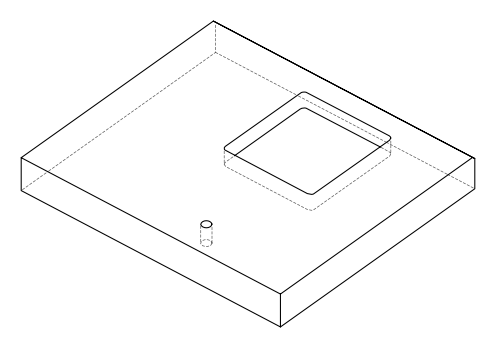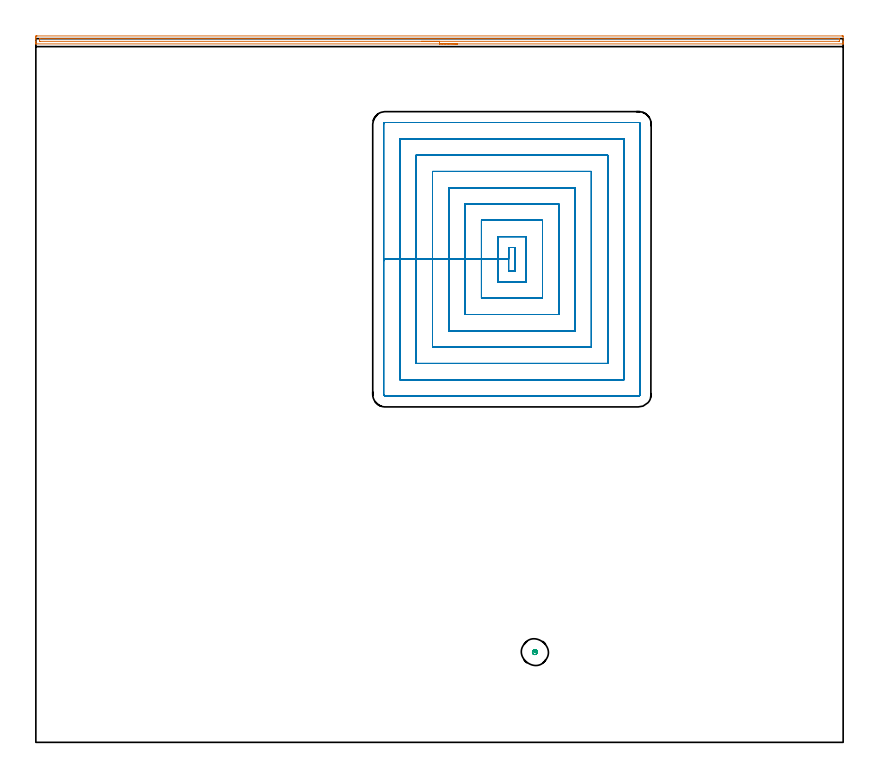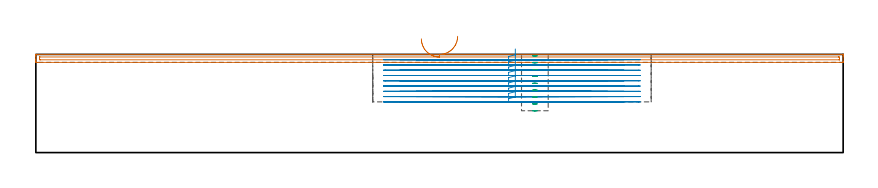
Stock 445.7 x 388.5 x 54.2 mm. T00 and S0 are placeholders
(PLAN: 3 operations, 1 tool changes, 58.5 min)
(1 AREA_MILL | FG_CHAMFER_SURFACE | UGT0205_001 | 7.3 min | 4314 mm3)
(2 MILL_RECTANGULAR_POCKET | POCKET_RECTANGULAR_STRAIGHT | NXT0201_011 | Follow Part, ap 3, ae 75% | 50.73 min | 655386 mm3)
(3 MILL_BLIND_HOLE_FROM_SOLID_MATERIAL | STEP1POCKET | NXT0201_011 | Spiral | 0.47 min | 5297 mm3)
(TOOL UGT0205_001 | Chamfer Mill 20 x 3 x 45 deg. | D20 FL50 Z2)
(TOOL NXT0201_011 | ENDMILL 12mm [2P460-1200-NA 1630] | D12 FL38 Z6)
(OP 1 AREA_MILL)
G17 G21 G94 G90
T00 M6
G54
G17 G0 G90 X232.85 Y385.6 S1061 M3
G43 Z64.2 H0
G94 G1 X232.812 Z63.328 F250.
X232.698 Z62.463
X232.509 Z61.612
X232.247 Z60.78
X231.913 Z59.974
X231.51 Z59.2
X231.042 Z58.464
X230.51 Z57.772
X229.921 Z57.129
X229.278 Z56.54
X228.586 Z56.008
X227.85 Z55.54
X227.076 Z55.137
X226.27 Z54.803
X225.438 Z54.541
X224.586 Z54.352
X223.722 Z54.238
X222.85 Z54.2
X0.183
X0.004 Y385.599 Z54.192
X0.003 Z54.191
X0. Y385.96 Z53.84
Y386.197 Z53.603
Y386.919 Z52.875
Y388.161 Z51.636
Y388.681 Z51.114
Y389.301 Z50.494
X0.003 Y389.561 Z50.234
X0.01 Y389.991 Z49.805
X0.189 Y389.996 Z49.802
X0.631 Y390. Z49.8
X445.069 Y389.999 Z49.801
X445.511 Y389.996 Z49.802
X445.69 Y389.991 Z49.805
X445.7 Y389.561 Z50.234
Y386.919 Z52.875
Y386.197 Z53.603
Y385.96 Z53.84
Y385.599 Z54.191
X445.696 Z54.192
X445.518 Y385.6 Z54.2
X222.85
Y387.014 Z52.786
X2.322 Y387.015 Z52.785
X2.044 Y387.02 Z52.78
X2.016 Y387.021 Z52.779
X2.01 Y387.039 Z52.761
X2.004 Y387.074 Z52.726
X2.002 Y387.109 Z52.691
X2. Y387.332 Z52.468
X2.003 Y387.8 Z52.
X2.009 Y388.204 Z51.597
X2.03 Y388.579 Z51.221
X2.419 Y388.584 Z51.216
X2.516 Y388.585 Z51.215
X443.378
X443.656 Y388.58 Z51.22
X443.684 Y388.579 Z51.221
X443.69 Y388.561 Z51.239
X443.696 Y388.526 Z51.274
X443.698 Y388.491 Z51.309
X443.7 Y388.268 Z51.532
X443.697 Y387.8 Z52.
X443.691 Y387.397 Z52.403
X443.67 Y387.021 Z52.779
X443.281 Y387.016 Z52.784
X443.184 Y387.015 Z52.785
X222.85 Y387.014 Z52.786
X221.978 Z52.824
X221.114 Z52.938
X220.262 Z53.127
X219.43 Z53.389
X218.624 Z53.723
X217.85 Z54.126
X217.114 Z54.594
X216.422 Z55.125
X215.779 Z55.715
X215.19 Z56.358
X214.658 Z57.05
X214.19 Z57.786
X213.787 Z58.56
X213.453 Z59.366
X213.191 Z60.198
X213.002 Z61.049
X212.888 Z61.914
X212.85 Z62.786
G0 Z64.2
M5
M2
(OP 2 MILL_RECTANGULAR_POCKET)
G17 G21 G94 G90
T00 M6
G54
G17 G0 G90 X264.7 Y261.339 S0 M3
G43 Z64.2 H1
Z57.2
G94 G1 Y273.2 Z54.022 F250.
X261. Z53.03
Y266.7 Z51.289
Y260.2 F500.
X264.7
Y273.2
X261.
Y266.7
X255.
Y254.2
X270.7
Y279.2
X255.
Y266.7
X246.
Y245.2
X279.7
Y288.2
X246.
Y266.7
X237.
Y236.2
X288.7
Y297.2
X237.
Y266.7
X228.
Y227.2
X297.7
Y306.2
X228.
Y266.7
X219.
Y218.2
X306.7
Y315.2
X219.
Y266.7
X210.
Y209.2
X315.7
Y324.2
X210.
Y266.7
X201.
Y200.2
X324.7
Y333.2
X201.
Y266.7
X192.
Y192.1
G3 X192.9 Y191.2 R0.9
G1 X332.8
G3 X333.7 Y192.1 R0.9
G1 Y341.3
G3 X332.8 Y342.2 R0.9
G1 X192.9
G3 X192. Y341.3 R0.9
G1 Y266.7
Y265.7
G0 X264.7 Y261.339 Z54.289
G1 Y273.2 Z51.111 F250.
X261. Z50.119
Y266.7 Z48.378
Y260.2 F500.
X264.7
Y273.2
X261.
Y266.7
X255.
Y254.2
X270.7
Y279.2
X255.
Y266.7
X246.
Y245.2
X279.7
Y288.2
X246.
Y266.7
X237.
Y236.2
X288.7
Y297.2
X237.
Y266.7
X228.
Y227.2
X297.7
Y306.2
X228.
Y266.7
X219.
Y218.2
X306.7
Y315.2
X219.
Y266.7
X210.
Y209.2
X315.7
Y324.2
X210.
Y266.7
X201.
Y200.2
X324.7
Y333.2
X201.
Y266.7
X192.
Y192.1
G3 X192.9 Y191.2 R0.9
G1 X332.8
G3 X333.7 Y192.1 R0.9
G1 Y341.3
G3 X332.8 Y342.2 R0.9
G1 X192.9
G3 X192. Y341.3 R0.9
G1 Y266.7
Y265.7
G0 X264.7 Y261.339 Z51.378
G1 Y273.2 Z48.2 F250.
X261. Z47.208
Y266.7 Z45.467
Y260.2 F500.
X264.7
Y273.2
X261.
Y266.7
X255.
Y254.2
X270.7
Y279.2
X255.
Y266.7
X246.
Y245.2
X279.7
Y288.2
X246.
Y266.7
X237.
Y236.2
X288.7
Y297.2
X237.
Y266.7
X228.
Y227.2
X297.7
Y306.2
X228.
Y266.7
X219.
Y218.2
X306.7
Y315.2
X219.
Y266.7
X210.
Y209.2
X315.7
Y324.2
X210.
Y266.7
X201.
Y200.2
X324.7
Y333.2
X201.
Y266.7
X192.
Y192.1
G3 X192.9 Y191.2 R0.9
G1 X332.8
G3 X333.7 Y192.1 R0.9
G1 Y341.3
G3 X332.8 Y342.2 R0.9
G1 X192.9
G3 X192. Y341.3 R0.9
G1 Y266.7
Y265.7
G0 X264.7 Y261.339 Z48.467
G1 Y273.2 Z45.289 F250.
X261. Z44.297
Y266.7 Z42.556
Y260.2 F500.
X264.7
Y273.2
X261.
Y266.7
X255.
Y254.2
X270.7
Y279.2
X255.
Y266.7
X246.
Y245.2
X279.7
Y288.2
X246.
Y266.7
X237.
Y236.2
X288.7
Y297.2
X237.
Y266.7
X228.
Y227.2
X297.7
Y306.2
X228.
Y266.7
X219.
Y218.2
X306.7
Y315.2
X219.
Y266.7
X210.
Y209.2
X315.7
Y324.2
X210.
Y266.7
X201.
Y200.2
X324.7
Y333.2
X201.
Y266.7
X192.
Y192.1
G3 X192.9 Y191.2 R0.9
G1 X332.8
G3 X333.7 Y192.1 R0.9
G1 Y341.3
G3 X332.8 Y342.2 R0.9
G1 X192.9
G3 X192. Y341.3 R0.9
G1 Y266.7
Y265.7
G0 X264.7 Y261.339 Z45.556
G1 Y273.2 Z42.377 F250.
X261. Z41.386
Y266.7 Z39.644
Y260.2 F500.
X264.7
Y273.2
X261.
Y266.7
X255.
Y254.2
X270.7
Y279.2
X255.
Y266.7
X246.
Y245.2
X279.7
Y288.2
X246.
Y266.7
X237.
Y236.2
X288.7
Y297.2
X237.
Y266.7
X228.
Y227.2
X297.7
Y306.2
X228.
Y266.7
X219.
Y218.2
X306.7
Y315.2
X219.
Y266.7
X210.
Y209.2
X315.7
Y324.2
X210.
Y266.7
X201.
Y200.2
X324.7
Y333.2
X201.
Y266.7
X192.
Y192.1
G3 X192.9 Y191.2 R0.9
G1 X332.8
G3 X333.7 Y192.1 R0.9
G1 Y341.3
G3 X332.8 Y342.2 R0.9
G1 X192.9
G3 X192. Y341.3 R0.9
G1 Y266.7
Y265.7
G0 X264.7 Y261.339 Z42.644
G1 Y273.2 Z39.466 F250.
X261. Z38.475
Y266.7 Z36.733
Y260.2 F500.
X264.7
Y273.2
X261.
Y266.7
X255.
Y254.2
X270.7
Y279.2
X255.
Y266.7
X246.
Y245.2
X279.7
Y288.2
X246.
Y266.7
X237.
Y236.2
X288.7
Y297.2
X237.
Y266.7
X228.
Y227.2
X297.7
Y306.2
X228.
Y266.7
X219.
Y218.2
X306.7
Y315.2
X219.
Y266.7
X210.
Y209.2
X315.7
Y324.2
X210.
Y266.7
X201.
Y200.2
X324.7
Y333.2
X201.
Y266.7
X192.
Y192.1
G3 X192.9 Y191.2 R0.9
G1 X332.8
G3 X333.7 Y192.1 R0.9
G1 Y341.3
G3 X332.8 Y342.2 R0.9
G1 X192.9
G3 X192. Y341.3 R0.9
G1 Y266.7
Y265.7
G0 X264.7 Y261.339 Z39.733
G1 Y273.2 Z36.555 F250.
X261. Z35.564
Y266.7 Z33.822
Y260.2 F500.
X264.7
Y273.2
X261.
Y266.7
X255.
Y254.2
X270.7
Y279.2
X255.
Y266.7
X246.
Y245.2
X279.7
Y288.2
X246.
Y266.7
X237.
Y236.2
X288.7
Y297.2
X237.
Y266.7
X228.
Y227.2
X297.7
Y306.2
X228.
Y266.7
X219.
Y218.2
X306.7
Y315.2
X219.
Y266.7
X210.
Y209.2
X315.7
Y324.2
X210.
Y266.7
X201.
Y200.2
X324.7
Y333.2
X201.
Y266.7
X192.
Y192.1
G3 X192.9 Y191.2 R0.9
G1 X332.8
G3 X333.7 Y192.1 R0.9
G1 Y341.3
G3 X332.8 Y342.2 R0.9
G1 X192.9
G3 X192. Y341.3 R0.9
G1 Y266.7
Y265.7
G0 X264.7 Y261.339 Z36.822
G1 Y273.2 Z33.644 F250.
X261. Z32.653
Y266.7 Z30.911
Y260.2 F500.
X264.7
Y273.2
X261.
Y266.7
X255.
Y254.2
X270.7
Y279.2
X255.
Y266.7
X246.
Y245.2
X279.7
Y288.2
X246.
Y266.7
X237.
Y236.2
X288.7
Y297.2
X237.
Y266.7
X228.
Y227.2
X297.7
Y306.2
X228.
Y266.7
X219.
Y218.2
X306.7
Y315.2
X219.
Y266.7
X210.
Y209.2
X315.7
Y324.2
X210.
Y266.7
X201.
Y200.2
X324.7
Y333.2
X201.
Y266.7
X192.
Y192.1
G3 X192.9 Y191.2 R0.9
G1 X332.8
G3 X333.7 Y192.1 R0.9
G1 Y341.3
G3 X332.8 Y342.2 R0.9
G1 X192.9
G3 X192. Y341.3 R0.9
G1 Y266.7
Y265.7
G0 X264.7 Y261.339 Z33.911
G1 Y273.2 Z30.733 F250.
X261. Z29.742
Y266.7 Z28.
Y260.2 F500.
X264.7
Y273.2
X261.
Y266.7
X255.
Y254.2
X270.7
Y279.2
X255.
Y266.7
X246.
Y245.2
X279.7
Y288.2
X246.
Y266.7
X237.
Y236.2
X288.7
Y297.2
X237.
Y266.7
X228.
Y227.2
X297.7
Y306.2
X228.
Y266.7
X219.
Y218.2
X306.7
Y315.2
X219.
Y266.7
X210.
Y209.2
X315.7
Y324.2
X210.
Y266.7
X201.
Y200.2
X324.7
Y333.2
X201.
Y266.7
X192.
Y192.1
G3 X192.9 Y191.2 R0.9
G1 X332.8
G3 X333.7 Y192.1 R0.9
G1 Y341.3
G3 X332.8 Y342.2 R0.9
G1 X192.9
G3 X192. Y341.3 R0.9
G1 Y266.7
Y265.7
G0 Z64.2
M5
M2
(OP 3 MILL_BLIND_HOLE_FROM_SOLID_MATERIAL)
G17 G21 G94 G90
T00 M6
G54
G17 G0 G90 X275.5 Y49.8 S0 M3
G43 Z64.2 H1
Z53.411
G94 G3 X276.175 Y50.475 R0.675 F250.
X275.5 Y51.15 R0.675
X274.15 Y49.8 R1.35
X275.5 Y51.15 R-1.35
X274.825 Y50.475 R0.675
X275.5 Y49.8 R0.675
G0 Z49.622
G3 X276.175 Y50.475 R0.675
X275.5 Y51.15 R0.675
X274.15 Y49.8 R1.35
X275.5 Y51.15 R-1.35
X274.825 Y50.475 R0.675
X275.5 Y49.8 R0.675
G0 Z45.833
G3 X276.175 Y50.475 R0.675
X275.5 Y51.15 R0.675
X274.15 Y49.8 R1.35
X275.5 Y51.15 R-1.35
X274.825 Y50.475 R0.675
X275.5 Y49.8 R0.675
G0 Z42.044
G3 X276.175 Y50.475 R0.675
X275.5 Y51.15 R0.675
X274.15 Y49.8 R1.35
X275.5 Y51.15 R-1.35
X274.825 Y50.475 R0.675
X275.5 Y49.8 R0.675
G0 Z38.256
G3 X276.175 Y50.475 R0.675
X275.5 Y51.15 R0.675
X274.15 Y49.8 R1.35
X275.5 Y51.15 R-1.35
X274.825 Y50.475 R0.675
X275.5 Y49.8 R0.675
G0 Z34.467
G3 X276.175 Y50.475 R0.675
X275.5 Y51.15 R0.675
X274.15 Y49.8 R1.35
X275.5 Y51.15 R-1.35
X274.825 Y50.475 R0.675
X275.5 Y49.8 R0.675
G0 Z30.678
G3 X276.175 Y50.475 R0.675
X275.5 Y51.15 R0.675
X274.15 Y49.8 R1.35
X275.5 Y51.15 R-1.35
X274.825 Y50.475 R0.675
X275.5 Y49.8 R0.675
G0 Z26.889
G3 X276.175 Y50.475 R0.675
X275.5 Y51.15 R0.675
X274.15 Y49.8 R1.35
X275.5 Y51.15 R-1.35
X274.825 Y50.475 R0.675
X275.5 Y49.8 R0.675
G0 Z23.1
G3 X276.175 Y50.475 R0.675
X275.5 Y51.15 R0.675
X274.15 Y49.8 R1.35
X275.5 Y51.15 R-1.35
X274.825 Y50.475 R0.675
X275.5 Y49.8 R0.675
G0 Z64.2
M5
M2
